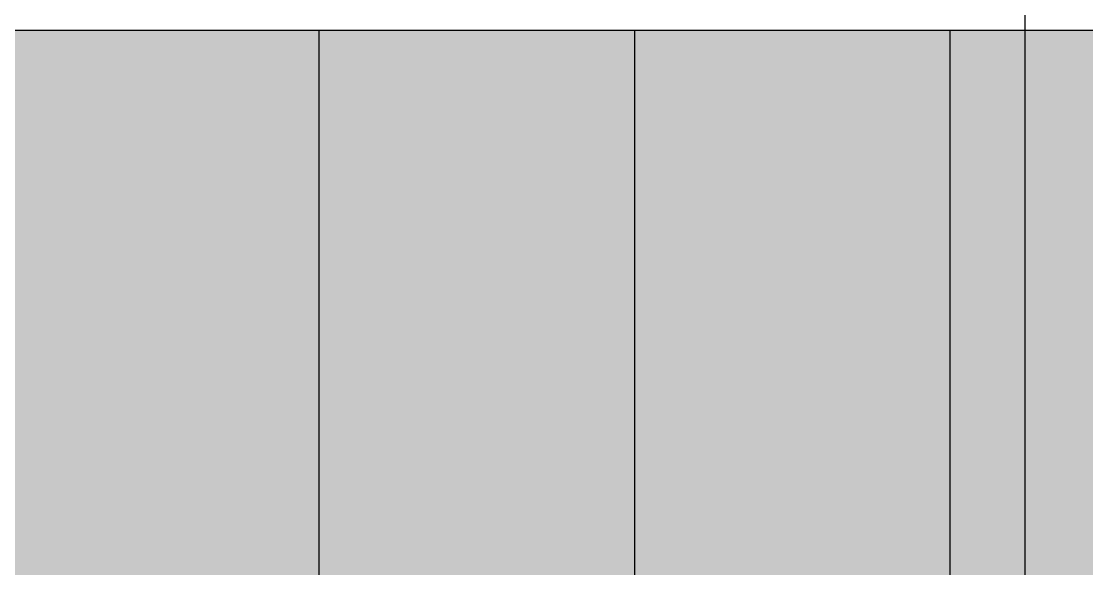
# Model space of a CAD drawing. Header units: millimetres. Extents: x 118878 to 201916, y 10986 to 20993.
# Drawn here: x 184249.4 to 184452, y 13735.6 to 13839.6 of the extents above; entities that cross this region are included whole.
import ezdxf

# ---------------------------------------------------------------- set-up
doc = ezdxf.new("R2010")
doc.units = ezdxf.units.MM
doc.header["$LTSCALE"] = 100
for name, color, linetype in [('0-DARPUSH', 213, 'Continuous'), ('0-hatch', 253, 'Continuous'), ('3', 3, 'Continuous'), ('4', 4, 'Continuous')]:
    doc.layers.add(name, color=color, linetype=linetype)
doc.styles.add('1', font='romans.shx')
doc.dimstyles.new('100', dxfattribs={"dimtxt": 20, "dimasz": 10, "dimexe": 0, "dimexo": 0, "dimgap": 5, "dimtad": 0, "dimdec": 0, "dimzin": 0, "dimdsep": 46, "dimtxsty": '1', "dimblk": 'ARCHTICK', "dimcen": 0, "dimclrd": 8, "dimclre": 8, "dimclrt": 2, "dimadec": 0, "dimazin": 0, "dimtfac": 1, "dimtdec": 0, "dimtofl": 0, "dimtmove": 2, "dimatfit": 3, "dimldrblk": 'ARCHTICK', "dimfxl": 1, "dimtolj": 1, "dimtzin": 0, "dimarcsym": 0})

# ---------------------------------------------------------------- blocks, each defined once
blk = doc.blocks.new('_ArchTick')
at = {"color": 0, "linetype": 'ByBlock', "const_width": 0.15}
blk.add_lwpolyline([(-0.5, -0.5), (0.5, 0.5)], dxfattribs=at)

msp = doc.modelspace()

# ---------------------------------------------------------------- hatches: boundary and pattern name
at = {"layer": '0-hatch'}
h = msp.add_hatch(dxfattribs=at)
h.set_pattern_fill('ANSI31', color=8, scale=18.8976, angle=45)
h.set_pattern_definition([(90, (184905.98, 13837.966), (-60, 0), [])])
h.paths.add_polyline_path([(184905.98, 13837.97), (184565.98, 13837.97), (184565.98, 13722.97), (184905.98, 13722.97)])
h.paths.add_polyline_path([(184565.98, 13837.97), (183965.98, 13837.97), (183965.98, 13722.97), (184565.98, 13722.97)])
h.paths.add_polyline_path([(183965.98, 13837.97), (183945.98, 13837.97), (183945.98, 13722.97), (183965.98, 13722.97)])
h.paths.add_polyline_path([(184535.98, 13337.97), (184531.98, 13337.97), (184025.98, 13337.97), (184025.98, 13262.97), (184535.98, 13262.97)])
at = {"layer": '0-hatch', "true_color": 0x999999}
h = msp.add_hatch(color=253, dxfattribs=at)
h.dxf.hatch_style = 1
h.paths.add_polyline_path([(184905.98, 13837.97), (183945.98, 13837.97), (183945.98, 13722.97), (184905.98, 13722.97)])
h.paths.add_polyline_path([(184535.98, 13337.97), (184531.98, 13337.97), (184025.98, 13337.97), (184025.98, 13262.97), (184535.98, 13262.97)])
h.paths.add_polyline_path([(185260.98, 12932.97), (184585.98, 12932.97), (184585.98, 12927.97), (184595.98, 12927.97), (184595.98, 12917.97), (184540.98, 12917.97), (184540.98, 12912.97), (184550.98, 12912.97), (184550.98, 12902.97), (184495.98, 12902.97), (184495.98, 12897.97), (184505.98, 12897.97), (184505.98, 12887.97), (184495.98, 12887.97), (184495.98, 12882.97), (185260.98, 12882.97)])
h.paths.add_polyline_path([(184215.98, 12912.97), (184270.98, 12912.97), (184270.98, 12917.97), (184260.98, 12917.97), (184260.98, 12927.97), (184315.98, 12927.97), (184315.98, 12932.97), (184305.98, 12932.97), (183960.98, 12932.97), (183960.98, 12882.97), (184180.98, 12882.97), (184180.98, 12887.97), (184170.98, 12887.97), (184170.98, 12897.97), (184225.98, 12897.97), (184225.98, 12902.97), (184215.98, 12902.97)])

# ---------------------------------------------------------------- linework, layer by layer
at = {"layer": '0-DARPUSH'}
msp.add_lwpolyline([(183945.98, 13837.97), (184909.98, 13837.97), (184909.98, 13842.97), (183945.98, 13842.97)], close=True, dxfattribs=at)
at = {"layer": '4'}
msp.add_line((183945.98, 13837.97), (184905.98, 13837.97), dxfattribs=at)

# ---------------------------------------------------------------- leaders
at = {"layer": '3'}
msp.add_leader([(184440.24, 13285.2), (184440.24, 14060.16), (184909.3, 14060.16)], dimstyle='100', override={"dimasz": 20}, dxfattribs=at)

doc.saveas('drawing.dxf')
